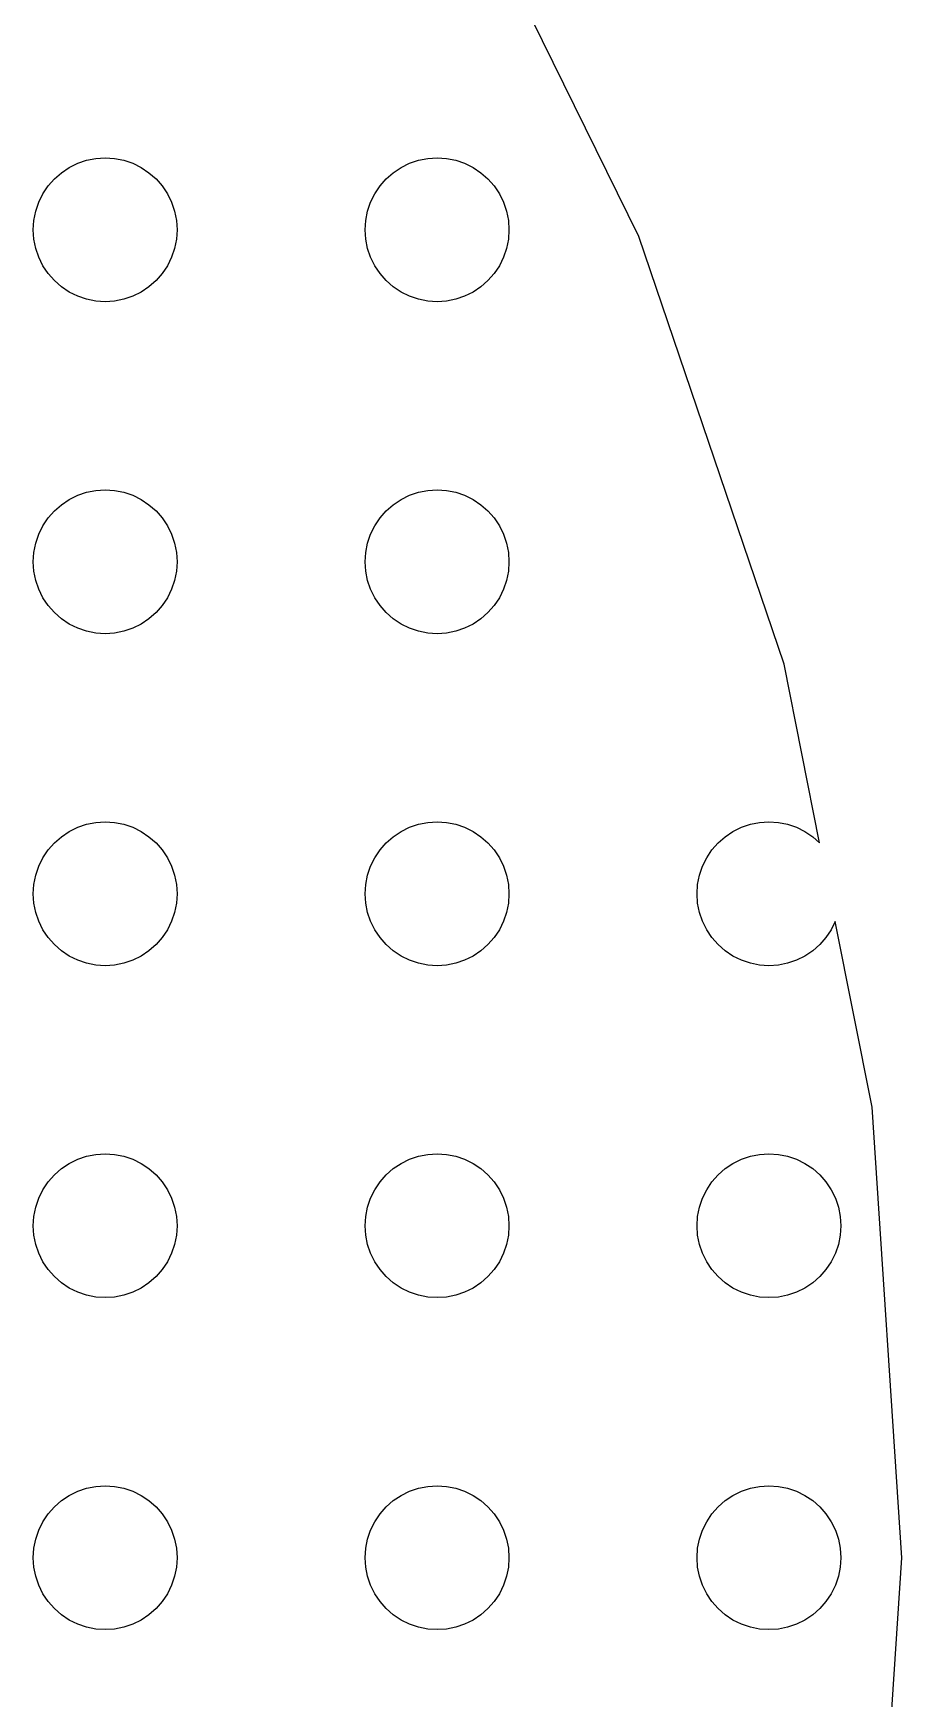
# Model space of a CAD drawing. Header units: metres. Extents: x -156 to 156, y -156 to 156.
# Drawn here: x 116.8 to 156, y -6.4 to 68.9 of the extents above; entities that cross this region are included whole.
import ezdxf

# ---------------------------------------------------------------- set-up
doc = ezdxf.new("R2010")
doc.units = ezdxf.units.M

msp = doc.modelspace()

# ---------------------------------------------------------------- linework, layer by layer
for p, q in [((144.125, 59.6986), (137.563, 73.0045)), ((119.159, 63.1393), (119.576, 63.2222)), ((119.576, 63.2222), (120, 63.25)), ((120, 63.25), (120.424, 63.2222)), ((120.424, 63.2222), (120.841, 63.1393)), ((134.159, 63.1393), (134.576, 63.2222)), ((134.576, 63.2222), (135, 63.25)), ((135, 63.25), (135.424, 63.2222)), ((135.424, 63.2222), (135.841, 63.1393)), ((117.702, 62.2981), (118.022, 62.5784)), ((118.022, 62.5784), (118.375, 62.8146)), ((118.375, 62.8146), (118.756, 63.0026)), ((118.756, 63.0026), (119.159, 63.1393)), ((120.841, 63.1393), (121.244, 63.0026)), ((121.244, 63.0026), (121.625, 62.8146)), ((121.625, 62.8146), (121.978, 62.5784)), ((121.978, 62.5784), (122.298, 62.2981)), ((132.702, 62.2981), (133.022, 62.5784)), ((133.022, 62.5784), (133.375, 62.8146)), ((133.375, 62.8146), (133.756, 63.0026)), ((133.756, 63.0026), (134.159, 63.1393)), ((135.841, 63.1393), (136.244, 63.0026)), ((136.244, 63.0026), (136.625, 62.8146)), ((136.625, 62.8146), (136.978, 62.5784)), ((136.978, 62.5784), (137.298, 62.2981)), ((117.185, 61.625), (117.422, 61.9785)), ((117.422, 61.9785), (117.702, 62.2981)), ((122.298, 62.2981), (122.578, 61.9785)), ((122.578, 61.9785), (122.815, 61.625)), ((132.185, 61.625), (132.422, 61.9785)), ((132.422, 61.9785), (132.702, 62.2981)), ((137.298, 62.2981), (137.578, 61.9785)), ((137.578, 61.9785), (137.815, 61.625)), ((116.861, 60.8412), (116.997, 61.2437)), ((116.997, 61.2437), (117.185, 61.625)), ((122.815, 61.625), (123.003, 61.2437)), ((123.003, 61.2437), (123.139, 60.8412)), ((131.861, 60.8412), (131.997, 61.2437)), ((131.997, 61.2437), (132.185, 61.625)), ((137.815, 61.625), (138.003, 61.2437)), ((138.003, 61.2437), (138.139, 60.8412)), ((116.75, 60), (116.778, 60.4242)), ((116.778, 60.4242), (116.861, 60.8412)), ((123.139, 60.8412), (123.222, 60.4242)), ((123.222, 60.4242), (123.25, 60)), ((131.75, 60), (131.778, 60.4242)), ((131.778, 60.4242), (131.861, 60.8412)), ((138.139, 60.8412), (138.222, 60.4242)), ((138.222, 60.4242), (138.25, 60)), ((116.778, 59.5758), (116.75, 60)), ((116.861, 59.1588), (116.778, 59.5758)), ((123.222, 59.5758), (123.139, 59.1588)), ((123.25, 60), (123.222, 59.5758)), ((131.778, 59.5758), (131.75, 60)), ((131.861, 59.1588), (131.778, 59.5758)), ((138.222, 59.5758), (138.139, 59.1588)), ((138.25, 60), (138.222, 59.5758)), ((150.684, 40.3758), (144.125, 59.6986)), ((116.997, 58.7563), (116.861, 59.1588)), ((117.185, 58.375), (116.997, 58.7563)), ((123.003, 58.7563), (122.815, 58.375)), ((123.139, 59.1588), (123.003, 58.7563)), ((131.997, 58.7563), (131.861, 59.1588)), ((132.185, 58.375), (131.997, 58.7563)), ((138.003, 58.7563), (137.815, 58.375)), ((138.139, 59.1588), (138.003, 58.7563)), ((117.422, 58.0215), (117.185, 58.375)), ((117.702, 57.7019), (117.422, 58.0215)), ((122.578, 58.0215), (122.298, 57.7019)), ((122.815, 58.375), (122.578, 58.0215)), ((132.422, 58.0215), (132.185, 58.375)), ((132.702, 57.7019), (132.422, 58.0215)), ((137.578, 58.0215), (137.298, 57.7019)), ((137.815, 58.375), (137.578, 58.0215)), ((118.022, 57.4216), (117.702, 57.7019)), ((118.375, 57.1854), (118.022, 57.4216)), ((121.978, 57.4216), (121.625, 57.1854)), ((122.298, 57.7019), (121.978, 57.4216)), ((133.022, 57.4216), (132.702, 57.7019)), ((133.375, 57.1854), (133.022, 57.4216)), ((136.978, 57.4216), (136.625, 57.1854)), ((137.298, 57.7019), (136.978, 57.4216)), ((118.756, 56.9974), (118.375, 57.1854)), ((119.159, 56.8607), (118.756, 56.9974)), ((119.576, 56.7778), (119.159, 56.8607)), ((120, 56.75), (119.576, 56.7778)), ((120.424, 56.7778), (120, 56.75)), ((120.841, 56.8607), (120.424, 56.7778)), ((121.244, 56.9974), (120.841, 56.8607)), ((121.625, 57.1854), (121.244, 56.9974)), ((133.756, 56.9974), (133.375, 57.1854)), ((134.159, 56.8607), (133.756, 56.9974)), ((134.576, 56.7778), (134.159, 56.8607)), ((135, 56.75), (134.576, 56.7778)), ((135.424, 56.7778), (135, 56.75)), ((135.841, 56.8607), (135.424, 56.7778)), ((136.244, 56.9974), (135.841, 56.8607)), ((136.625, 57.1854), (136.244, 56.9974)), ((119.159, 48.1393), (119.576, 48.2222)), ((119.576, 48.2222), (120, 48.25)), ((120, 48.25), (120.424, 48.2222)), ((120.424, 48.2222), (120.841, 48.1393)), ((134.159, 48.1393), (134.576, 48.2222)), ((134.576, 48.2222), (135, 48.25)), ((135, 48.25), (135.424, 48.2222)), ((135.424, 48.2222), (135.841, 48.1393)), ((117.702, 47.2981), (118.022, 47.5784)), ((118.022, 47.5784), (118.375, 47.8146)), ((118.375, 47.8146), (118.756, 48.0026)), ((118.756, 48.0026), (119.159, 48.1393)), ((120.841, 48.1393), (121.244, 48.0026)), ((121.244, 48.0026), (121.625, 47.8146)), ((121.625, 47.8146), (121.978, 47.5784)), ((121.978, 47.5784), (122.298, 47.2981)), ((132.702, 47.2981), (133.022, 47.5784)), ((133.022, 47.5784), (133.375, 47.8146)), ((133.375, 47.8146), (133.756, 48.0026)), ((133.756, 48.0026), (134.159, 48.1393)), ((135.841, 48.1393), (136.244, 48.0026)), ((136.244, 48.0026), (136.625, 47.8146)), ((136.625, 47.8146), (136.978, 47.5784)), ((136.978, 47.5784), (137.298, 47.2981)), ((117.185, 46.625), (117.422, 46.9785)), ((117.422, 46.9785), (117.702, 47.2981)), ((122.298, 47.2981), (122.578, 46.9785)), ((122.578, 46.9785), (122.815, 46.625)), ((132.185, 46.625), (132.422, 46.9785)), ((132.422, 46.9785), (132.702, 47.2981)), ((137.298, 47.2981), (137.578, 46.9785)), ((137.578, 46.9785), (137.815, 46.625)), ((116.861, 45.8412), (116.997, 46.2437)), ((116.997, 46.2437), (117.185, 46.625)), ((122.815, 46.625), (123.003, 46.2437)), ((123.003, 46.2437), (123.139, 45.8412)), ((131.861, 45.8412), (131.997, 46.2437)), ((131.997, 46.2437), (132.185, 46.625)), ((137.815, 46.625), (138.003, 46.2437)), ((138.003, 46.2437), (138.139, 45.8412)), ((116.75, 45), (116.778, 45.4242)), ((116.778, 45.4242), (116.861, 45.8412)), ((123.139, 45.8412), (123.222, 45.4242)), ((123.222, 45.4242), (123.25, 45)), ((131.75, 45), (131.778, 45.4242)), ((131.778, 45.4242), (131.861, 45.8412)), ((138.139, 45.8412), (138.222, 45.4242)), ((138.222, 45.4242), (138.25, 45)), ((116.778, 44.5758), (116.75, 45)), ((116.861, 44.1588), (116.778, 44.5758)), ((123.222, 44.5758), (123.139, 44.1588)), ((123.25, 45), (123.222, 44.5758)), ((131.778, 44.5758), (131.75, 45)), ((131.861, 44.1588), (131.778, 44.5758)), ((138.222, 44.5758), (138.139, 44.1588)), ((138.25, 45), (138.222, 44.5758)), ((116.997, 43.7563), (116.861, 44.1588)), ((117.185, 43.375), (116.997, 43.7563)), ((123.003, 43.7563), (122.815, 43.375)), ((123.139, 44.1588), (123.003, 43.7563)), ((131.997, 43.7563), (131.861, 44.1588)), ((132.185, 43.375), (131.997, 43.7563)), ((138.003, 43.7563), (137.815, 43.375)), ((138.139, 44.1588), (138.003, 43.7563)), ((117.422, 43.0215), (117.185, 43.375)), ((117.702, 42.7019), (117.422, 43.0215)), ((122.578, 43.0215), (122.298, 42.7019)), ((122.815, 43.375), (122.578, 43.0215)), ((132.422, 43.0215), (132.185, 43.375)), ((132.702, 42.7019), (132.422, 43.0215)), ((137.578, 43.0215), (137.298, 42.7019)), ((137.815, 43.375), (137.578, 43.0215)), ((118.022, 42.4216), (117.702, 42.7019)), ((118.375, 42.1854), (118.022, 42.4216)), ((118.756, 41.9974), (118.375, 42.1854)), ((121.625, 42.1854), (121.244, 41.9974)), ((121.978, 42.4216), (121.625, 42.1854)), ((122.298, 42.7019), (121.978, 42.4216)), ((133.022, 42.4216), (132.702, 42.7019)), ((133.375, 42.1854), (133.022, 42.4216)), ((133.756, 41.9974), (133.375, 42.1854)), ((136.625, 42.1854), (136.244, 41.9974)), ((136.978, 42.4216), (136.625, 42.1854)), ((137.298, 42.7019), (136.978, 42.4216)), ((119.159, 41.8607), (118.756, 41.9974)), ((119.576, 41.7778), (119.159, 41.8607)), ((120, 41.75), (119.576, 41.7778)), ((120.424, 41.7778), (120, 41.75)), ((120.841, 41.8607), (120.424, 41.7778)), ((121.244, 41.9974), (120.841, 41.8607)), ((134.159, 41.8607), (133.756, 41.9974)), ((134.576, 41.7778), (134.159, 41.8607)), ((135, 41.75), (134.576, 41.7778)), ((135.424, 41.7778), (135, 41.75)), ((135.841, 41.8607), (135.424, 41.7778)), ((136.244, 41.9974), (135.841, 41.8607)), ((152.29, 32.3054), (150.684, 40.3758)), ((118.756, 33.0026), (119.159, 33.1393)), ((119.159, 33.1393), (119.576, 33.2222)), ((119.576, 33.2222), (120, 33.25)), ((120, 33.25), (120.424, 33.2222)), ((120.424, 33.2222), (120.841, 33.1393)), ((120.841, 33.1393), (121.244, 33.0026)), ((133.756, 33.0026), (134.159, 33.1393)), ((134.159, 33.1393), (134.576, 33.2222)), ((134.576, 33.2222), (135, 33.25)), ((135, 33.25), (135.424, 33.2222)), ((135.424, 33.2222), (135.841, 33.1393)), ((135.841, 33.1393), (136.244, 33.0026)), ((148.756, 33.0026), (149.159, 33.1393)), ((149.159, 33.1393), (149.576, 33.2222)), ((149.576, 33.2222), (150, 33.25)), ((150, 33.25), (150.424, 33.2222)), ((150.424, 33.2222), (150.841, 33.1393)), ((150.841, 33.1393), (151.244, 33.0026)), ((117.702, 32.2981), (118.022, 32.5784)), ((118.022, 32.5784), (118.375, 32.8146)), ((118.375, 32.8146), (118.756, 33.0026)), ((121.244, 33.0026), (121.625, 32.8146)), ((121.625, 32.8146), (121.978, 32.5784)), ((121.978, 32.5784), (122.298, 32.2981)), ((132.702, 32.2981), (133.022, 32.5784)), ((133.022, 32.5784), (133.375, 32.8146)), ((133.375, 32.8146), (133.756, 33.0026)), ((136.244, 33.0026), (136.625, 32.8146)), ((136.625, 32.8146), (136.978, 32.5784)), ((136.978, 32.5784), (137.298, 32.2981)), ((147.702, 32.2981), (148.022, 32.5784)), ((148.022, 32.5784), (148.375, 32.8146)), ((148.375, 32.8146), (148.756, 33.0026)), ((151.244, 33.0026), (151.625, 32.8146)), ((151.625, 32.8146), (151.978, 32.5784)), ((151.978, 32.5784), (152.29, 32.3054)), ((116.997, 31.2437), (117.185, 31.625)), ((117.185, 31.625), (117.422, 31.9785)), ((117.422, 31.9785), (117.702, 32.2981)), ((122.298, 32.2981), (122.578, 31.9785)), ((122.578, 31.9785), (122.815, 31.625)), ((122.815, 31.625), (123.003, 31.2437)), ((131.997, 31.2437), (132.185, 31.625)), ((132.185, 31.625), (132.422, 31.9785)), ((132.422, 31.9785), (132.702, 32.2981)), ((137.298, 32.2981), (137.578, 31.9785)), ((137.578, 31.9785), (137.815, 31.625)), ((137.815, 31.625), (138.003, 31.2437)), ((146.997, 31.2437), (147.185, 31.625)), ((147.185, 31.625), (147.422, 31.9785)), ((147.422, 31.9785), (147.702, 32.2981)), ((116.861, 30.8412), (116.997, 31.2437)), ((123.003, 31.2437), (123.139, 30.8412)), ((131.861, 30.8412), (131.997, 31.2437)), ((138.003, 31.2437), (138.139, 30.8412)), ((146.861, 30.8412), (146.997, 31.2437)), ((116.75, 30), (116.778, 30.4242)), ((116.778, 30.4242), (116.861, 30.8412)), ((123.139, 30.8412), (123.222, 30.4242)), ((123.222, 30.4242), (123.25, 30)), ((131.75, 30), (131.778, 30.4242)), ((131.778, 30.4242), (131.861, 30.8412)), ((138.139, 30.8412), (138.222, 30.4242)), ((138.222, 30.4242), (138.25, 30)), ((146.75, 30), (146.778, 30.4242)), ((146.778, 30.4242), (146.861, 30.8412)), ((116.778, 29.5758), (116.75, 30)), ((116.861, 29.1588), (116.778, 29.5758)), ((123.222, 29.5758), (123.139, 29.1588)), ((123.25, 30), (123.222, 29.5758)), ((131.778, 29.5758), (131.75, 30)), ((131.861, 29.1588), (131.778, 29.5758)), ((138.222, 29.5758), (138.139, 29.1588)), ((138.25, 30), (138.222, 29.5758)), ((146.778, 29.5758), (146.75, 30)), ((146.861, 29.1588), (146.778, 29.5758)), ((116.997, 28.7563), (116.861, 29.1588)), ((117.185, 28.375), (116.997, 28.7563)), ((123.003, 28.7563), (122.815, 28.375)), ((123.139, 29.1588), (123.003, 28.7563)), ((131.997, 28.7563), (131.861, 29.1588)), ((132.185, 28.375), (131.997, 28.7563)), ((138.003, 28.7563), (137.815, 28.375)), ((138.139, 29.1588), (138.003, 28.7563)), ((146.997, 28.7563), (146.861, 29.1588)), ((147.185, 28.375), (146.997, 28.7563)), ((152.998, 28.7463), (152.815, 28.375)), ((154.665, 20.3621), (152.998, 28.7463)), ((117.422, 28.0215), (117.185, 28.375)), ((117.702, 27.7019), (117.422, 28.0215)), ((122.578, 28.0215), (122.298, 27.7019)), ((122.815, 28.375), (122.578, 28.0215)), ((132.422, 28.0215), (132.185, 28.375)), ((132.702, 27.7019), (132.422, 28.0215)), ((137.578, 28.0215), (137.298, 27.7019)), ((137.815, 28.375), (137.578, 28.0215)), ((147.422, 28.0215), (147.185, 28.375)), ((147.702, 27.7019), (147.422, 28.0215)), ((152.578, 28.0215), (152.298, 27.7019)), ((152.815, 28.375), (152.578, 28.0215)), ((118.022, 27.4216), (117.702, 27.7019)), ((118.375, 27.1854), (118.022, 27.4216)), ((118.756, 26.9974), (118.375, 27.1854)), ((121.625, 27.1854), (121.244, 26.9974)), ((121.978, 27.4216), (121.625, 27.1854)), ((122.298, 27.7019), (121.978, 27.4216)), ((133.022, 27.4216), (132.702, 27.7019)), ((133.375, 27.1854), (133.022, 27.4216)), ((133.756, 26.9974), (133.375, 27.1854)), ((136.625, 27.1854), (136.244, 26.9974)), ((136.978, 27.4216), (136.625, 27.1854)), ((137.298, 27.7019), (136.978, 27.4216)), ((148.022, 27.4216), (147.702, 27.7019)), ((148.375, 27.1854), (148.022, 27.4216)), ((148.756, 26.9974), (148.375, 27.1854)), ((151.625, 27.1854), (151.244, 26.9974)), ((151.978, 27.4216), (151.625, 27.1854)), ((152.298, 27.7019), (151.978, 27.4216)), ((119.159, 26.8607), (118.756, 26.9974)), ((119.576, 26.7778), (119.159, 26.8607)), ((120, 26.75), (119.576, 26.7778)), ((120.424, 26.7778), (120, 26.75)), ((120.841, 26.8607), (120.424, 26.7778)), ((121.244, 26.9974), (120.841, 26.8607)), ((134.159, 26.8607), (133.756, 26.9974)), ((134.576, 26.7778), (134.159, 26.8607)), ((135, 26.75), (134.576, 26.7778)), ((135.424, 26.7778), (135, 26.75)), ((135.841, 26.8607), (135.424, 26.7778)), ((136.244, 26.9974), (135.841, 26.8607)), ((149.159, 26.8607), (148.756, 26.9974)), ((149.576, 26.7778), (149.159, 26.8607)), ((150, 26.75), (149.576, 26.7778)), ((150.424, 26.7778), (150, 26.75)), ((150.841, 26.8607), (150.424, 26.7778)), ((151.244, 26.9974), (150.841, 26.8607)), ((156, 0), (154.665, 20.3621)), ((118.756, 18.0026), (119.159, 18.1393)), ((119.159, 18.1393), (119.576, 18.2222)), ((119.576, 18.2222), (120, 18.25)), ((120, 18.25), (120.424, 18.2222)), ((120.424, 18.2222), (120.841, 18.1393)), ((120.841, 18.1393), (121.244, 18.0026)), ((133.756, 18.0026), (134.159, 18.1393)), ((134.159, 18.1393), (134.576, 18.2222)), ((134.576, 18.2222), (135, 18.25)), ((135, 18.25), (135.424, 18.2222)), ((135.424, 18.2222), (135.841, 18.1393)), ((135.841, 18.1393), (136.244, 18.0026)), ((148.756, 18.0026), (149.159, 18.1393)), ((149.159, 18.1393), (149.576, 18.2222)), ((149.576, 18.2222), (150, 18.25)), ((150, 18.25), (150.424, 18.2222)), ((150.424, 18.2222), (150.841, 18.1393)), ((150.841, 18.1393), (151.244, 18.0026)), ((117.702, 17.2981), (118.022, 17.5784)), ((118.022, 17.5784), (118.375, 17.8146)), ((118.375, 17.8146), (118.756, 18.0026)), ((121.244, 18.0026), (121.625, 17.8146)), ((121.625, 17.8146), (121.978, 17.5784)), ((121.978, 17.5784), (122.298, 17.2981)), ((132.702, 17.2981), (133.022, 17.5784)), ((133.022, 17.5784), (133.375, 17.8146)), ((133.375, 17.8146), (133.756, 18.0026)), ((136.244, 18.0026), (136.625, 17.8146)), ((136.625, 17.8146), (136.978, 17.5784)), ((136.978, 17.5784), (137.298, 17.2981)), ((147.702, 17.2981), (148.022, 17.5784)), ((148.022, 17.5784), (148.375, 17.8146)), ((148.375, 17.8146), (148.756, 18.0026)), ((151.244, 18.0026), (151.625, 17.8146)), ((151.625, 17.8146), (151.978, 17.5784)), ((151.978, 17.5784), (152.298, 17.2981)), ((116.997, 16.2437), (117.185, 16.625)), ((117.185, 16.625), (117.422, 16.9785)), ((117.422, 16.9785), (117.702, 17.2981)), ((122.298, 17.2981), (122.578, 16.9785)), ((122.578, 16.9785), (122.815, 16.625)), ((122.815, 16.625), (123.003, 16.2437)), ((131.997, 16.2437), (132.185, 16.625)), ((132.185, 16.625), (132.422, 16.9785)), ((132.422, 16.9785), (132.702, 17.2981)), ((137.298, 17.2981), (137.578, 16.9785)), ((137.578, 16.9785), (137.815, 16.625)), ((137.815, 16.625), (138.003, 16.2437)), ((146.997, 16.2437), (147.185, 16.625)), ((147.185, 16.625), (147.422, 16.9785)), ((147.422, 16.9785), (147.702, 17.2981)), ((152.298, 17.2981), (152.578, 16.9785)), ((152.578, 16.9785), (152.815, 16.625)), ((152.815, 16.625), (153.003, 16.2437)), ((116.778, 15.4242), (116.861, 15.8412)), ((116.861, 15.8412), (116.997, 16.2437)), ((123.003, 16.2437), (123.139, 15.8412)), ((123.139, 15.8412), (123.222, 15.4242)), ((131.778, 15.4242), (131.861, 15.8412)), ((131.861, 15.8412), (131.997, 16.2437)), ((138.003, 16.2437), (138.139, 15.8412)), ((138.139, 15.8412), (138.222, 15.4242)), ((146.778, 15.4242), (146.861, 15.8412)), ((146.861, 15.8412), (146.997, 16.2437)), ((153.003, 16.2437), (153.139, 15.8412)), ((153.139, 15.8412), (153.222, 15.4242)), ((116.75, 15), (116.778, 15.4242)), ((123.222, 15.4242), (123.25, 15)), ((131.75, 15), (131.778, 15.4242)), ((138.222, 15.4242), (138.25, 15)), ((146.75, 15), (146.778, 15.4242)), ((153.222, 15.4242), (153.25, 15)), ((116.778, 14.5758), (116.75, 15)), ((116.861, 14.1588), (116.778, 14.5758)), ((123.222, 14.5758), (123.139, 14.1588)), ((123.25, 15), (123.222, 14.5758)), ((131.778, 14.5758), (131.75, 15)), ((131.861, 14.1588), (131.778, 14.5758)), ((138.222, 14.5758), (138.139, 14.1588)), ((138.25, 15), (138.222, 14.5758)), ((146.778, 14.5758), (146.75, 15)), ((146.861, 14.1588), (146.778, 14.5758)), ((153.222, 14.5758), (153.139, 14.1588)), ((153.25, 15), (153.222, 14.5758)), ((116.997, 13.7563), (116.861, 14.1588)), ((117.185, 13.375), (116.997, 13.7563)), ((123.003, 13.7563), (122.815, 13.375)), ((123.139, 14.1588), (123.003, 13.7563)), ((131.997, 13.7563), (131.861, 14.1588)), ((132.185, 13.375), (131.997, 13.7563)), ((138.003, 13.7563), (137.815, 13.375)), ((138.139, 14.1588), (138.003, 13.7563)), ((146.997, 13.7563), (146.861, 14.1588)), ((147.185, 13.375), (146.997, 13.7563)), ((153.003, 13.7563), (152.815, 13.375)), ((153.139, 14.1588), (153.003, 13.7563)), ((117.422, 13.0215), (117.185, 13.375)), ((117.702, 12.7019), (117.422, 13.0215)), ((122.578, 13.0215), (122.298, 12.7019)), ((122.815, 13.375), (122.578, 13.0215)), ((132.422, 13.0215), (132.185, 13.375)), ((132.702, 12.7019), (132.422, 13.0215)), ((137.578, 13.0215), (137.298, 12.7019)), ((137.815, 13.375), (137.578, 13.0215)), ((147.422, 13.0215), (147.185, 13.375)), ((147.702, 12.7019), (147.422, 13.0215)), ((152.578, 13.0215), (152.298, 12.7019)), ((152.815, 13.375), (152.578, 13.0215)), ((118.022, 12.4216), (117.702, 12.7019)), ((118.375, 12.1854), (118.022, 12.4216)), ((118.756, 11.9974), (118.375, 12.1854)), ((121.625, 12.1854), (121.244, 11.9974)), ((121.978, 12.4216), (121.625, 12.1854)), ((122.298, 12.7019), (121.978, 12.4216)), ((133.022, 12.4216), (132.702, 12.7019)), ((133.375, 12.1854), (133.022, 12.4216)), ((133.756, 11.9974), (133.375, 12.1854)), ((136.625, 12.1854), (136.244, 11.9974)), ((136.978, 12.4216), (136.625, 12.1854)), ((137.298, 12.7019), (136.978, 12.4216)), ((148.022, 12.4216), (147.702, 12.7019)), ((148.375, 12.1854), (148.022, 12.4216)), ((148.756, 11.9974), (148.375, 12.1854)), ((151.625, 12.1854), (151.244, 11.9974)), ((151.978, 12.4216), (151.625, 12.1854)), ((152.298, 12.7019), (151.978, 12.4216)), ((119.159, 11.8607), (118.756, 11.9974)), ((119.576, 11.7778), (119.159, 11.8607)), ((120, 11.75), (119.576, 11.7778)), ((120.424, 11.7778), (120, 11.75)), ((120.841, 11.8607), (120.424, 11.7778)), ((121.244, 11.9974), (120.841, 11.8607)), ((134.159, 11.8607), (133.756, 11.9974)), ((134.576, 11.7778), (134.159, 11.8607)), ((135, 11.75), (134.576, 11.7778)), ((135.424, 11.7778), (135, 11.75)), ((135.841, 11.8607), (135.424, 11.7778)), ((136.244, 11.9974), (135.841, 11.8607)), ((149.159, 11.8607), (148.756, 11.9974)), ((149.576, 11.7778), (149.159, 11.8607)), ((150, 11.75), (149.576, 11.7778)), ((150.424, 11.7778), (150, 11.75)), ((150.841, 11.8607), (150.424, 11.7778)), ((151.244, 11.9974), (150.841, 11.8607)), ((118.756, 3.00259), (119.159, 3.13925)), ((119.159, 3.13925), (119.576, 3.22218)), ((119.576, 3.22218), (120, 3.25)), ((120, 3.25), (120.424, 3.22218)), ((120.424, 3.22218), (120.841, 3.13925)), ((120.841, 3.13925), (121.244, 3.00259)), ((133.756, 3.00259), (134.159, 3.13925)), ((134.159, 3.13925), (134.576, 3.22218)), ((134.576, 3.22218), (135, 3.25)), ((135, 3.25), (135.424, 3.22218)), ((135.424, 3.22218), (135.841, 3.13925)), ((135.841, 3.13925), (136.244, 3.00259)), ((148.756, 3.00259), (149.159, 3.13925)), ((149.159, 3.13925), (149.576, 3.22218)), ((149.576, 3.22218), (150, 3.25)), ((150, 3.25), (150.424, 3.22218)), ((150.424, 3.22218), (150.841, 3.13925)), ((150.841, 3.13925), (151.244, 3.00259)), ((117.422, 1.97847), (117.702, 2.2981)), ((117.702, 2.2981), (118.022, 2.57838)), ((118.022, 2.57838), (118.375, 2.81458)), ((118.375, 2.81458), (118.756, 3.00259)), ((121.244, 3.00259), (121.625, 2.81458)), ((121.625, 2.81458), (121.978, 2.57838)), ((121.978, 2.57838), (122.298, 2.2981)), ((122.298, 2.2981), (122.578, 1.97847)), ((132.422, 1.97847), (132.702, 2.2981)), ((132.702, 2.2981), (133.022, 2.57838)), ((133.022, 2.57838), (133.375, 2.81458)), ((133.375, 2.81458), (133.756, 3.00259)), ((136.244, 3.00259), (136.625, 2.81458)), ((136.625, 2.81458), (136.978, 2.57838)), ((136.978, 2.57838), (137.298, 2.2981)), ((137.298, 2.2981), (137.578, 1.97847)), ((147.422, 1.97847), (147.702, 2.2981)), ((147.702, 2.2981), (148.022, 2.57838)), ((148.022, 2.57838), (148.375, 2.81458)), ((148.375, 2.81458), (148.756, 3.00259)), ((151.244, 3.00259), (151.625, 2.81458)), ((151.625, 2.81458), (151.978, 2.57838)), ((151.978, 2.57838), (152.298, 2.2981)), ((152.298, 2.2981), (152.578, 1.97847)), ((116.997, 1.24371), (117.185, 1.625)), ((117.185, 1.625), (117.422, 1.97847)), ((122.578, 1.97847), (122.815, 1.625)), ((122.815, 1.625), (123.003, 1.24371)), ((131.997, 1.24371), (132.185, 1.625)), ((132.185, 1.625), (132.422, 1.97847)), ((137.578, 1.97847), (137.815, 1.625)), ((137.815, 1.625), (138.003, 1.24371)), ((146.997, 1.24371), (147.185, 1.625)), ((147.185, 1.625), (147.422, 1.97847)), ((152.578, 1.97847), (152.815, 1.625)), ((152.815, 1.625), (153.003, 1.24371)), ((116.778, 0.42421), (116.861, 0.84116)), ((116.861, 0.84116), (116.997, 1.24371)), ((123.003, 1.24371), (123.139, 0.84116)), ((123.139, 0.84116), (123.222, 0.42421)), ((131.778, 0.42421), (131.861, 0.84116)), ((131.861, 0.84116), (131.997, 1.24371)), ((138.003, 1.24371), (138.139, 0.84116)), ((138.139, 0.84116), (138.222, 0.42421)), ((146.778, 0.42421), (146.861, 0.84116)), ((146.861, 0.84116), (146.997, 1.24371)), ((153.003, 1.24371), (153.139, 0.84116)), ((153.139, 0.84116), (153.222, 0.42421)), ((116.75, 0), (116.778, 0.42421)), ((116.778, -0.42421), (116.75, 0)), ((123.222, 0.42421), (123.25, 0)), ((123.25, 0), (123.222, -0.42421)), ((131.75, 0), (131.778, 0.42421)), ((131.778, -0.42421), (131.75, 0)), ((138.222, 0.42421), (138.25, 0)), ((138.25, 0), (138.222, -0.42421)), ((146.75, 0), (146.778, 0.42421)), ((146.778, -0.42421), (146.75, 0)), ((153.222, 0.42421), (153.25, 0)), ((153.25, 0), (153.222, -0.42421)), ((154.665, -20.3621), (156, 0)), ((116.861, -0.84116), (116.778, -0.42421)), ((123.222, -0.42421), (123.139, -0.84116)), ((131.861, -0.84116), (131.778, -0.42421)), ((138.222, -0.42421), (138.139, -0.84116)), ((146.861, -0.84116), (146.778, -0.42421)), ((153.222, -0.42421), (153.139, -0.84116)), ((116.997, -1.24371), (116.861, -0.84116)), ((117.185, -1.625), (116.997, -1.24371)), ((123.003, -1.24371), (122.815, -1.625)), ((123.139, -0.84116), (123.003, -1.24371)), ((131.997, -1.24371), (131.861, -0.84116)), ((132.185, -1.625), (131.997, -1.24371)), ((138.003, -1.24371), (137.815, -1.625)), ((138.139, -0.84116), (138.003, -1.24371)), ((146.997, -1.24371), (146.861, -0.84116)), ((147.185, -1.625), (146.997, -1.24371)), ((153.003, -1.24371), (152.815, -1.625)), ((153.139, -0.84116), (153.003, -1.24371)), ((117.422, -1.97847), (117.185, -1.625)), ((117.702, -2.2981), (117.422, -1.97847)), ((122.578, -1.97847), (122.298, -2.2981)), ((122.815, -1.625), (122.578, -1.97847)), ((132.422, -1.97847), (132.185, -1.625)), ((132.702, -2.2981), (132.422, -1.97847)), ((137.578, -1.97847), (137.298, -2.2981)), ((137.815, -1.625), (137.578, -1.97847)), ((147.422, -1.97847), (147.185, -1.625)), ((147.702, -2.2981), (147.422, -1.97847)), ((152.578, -1.97847), (152.298, -2.2981)), ((152.815, -1.625), (152.578, -1.97847)), ((118.022, -2.57838), (117.702, -2.2981)), ((118.375, -2.81458), (118.022, -2.57838)), ((118.756, -3.00259), (118.375, -2.81458)), ((119.159, -3.13925), (118.756, -3.00259)), ((121.244, -3.00259), (120.841, -3.13925)), ((121.625, -2.81458), (121.244, -3.00259)), ((121.978, -2.57838), (121.625, -2.81458)), ((122.298, -2.2981), (121.978, -2.57838)), ((133.022, -2.57838), (132.702, -2.2981)), ((133.375, -2.81458), (133.022, -2.57838)), ((133.756, -3.00259), (133.375, -2.81458)), ((134.159, -3.13925), (133.756, -3.00259)), ((136.244, -3.00259), (135.841, -3.13925)), ((136.625, -2.81458), (136.244, -3.00259)), ((136.978, -2.57838), (136.625, -2.81458)), ((137.298, -2.2981), (136.978, -2.57838)), ((148.022, -2.57838), (147.702, -2.2981)), ((148.375, -2.81458), (148.022, -2.57838)), ((148.756, -3.00259), (148.375, -2.81458)), ((149.159, -3.13925), (148.756, -3.00259)), ((151.244, -3.00259), (150.841, -3.13925)), ((151.625, -2.81458), (151.244, -3.00259)), ((151.978, -2.57838), (151.625, -2.81458)), ((152.298, -2.2981), (151.978, -2.57838)), ((119.576, -3.22218), (119.159, -3.13925)), ((120, -3.25), (119.576, -3.22218)), ((120.424, -3.22218), (120, -3.25)), ((120.841, -3.13925), (120.424, -3.22218)), ((134.576, -3.22218), (134.159, -3.13925)), ((135, -3.25), (134.576, -3.22218)), ((135.424, -3.22218), (135, -3.25)), ((135.841, -3.13925), (135.424, -3.22218)), ((149.576, -3.22218), (149.159, -3.13925)), ((150, -3.25), (149.576, -3.22218)), ((150.424, -3.22218), (150, -3.25)), ((150.841, -3.13925), (150.424, -3.22218))]:
    msp.add_line(p, q)

doc.saveas('drawing.dxf')
